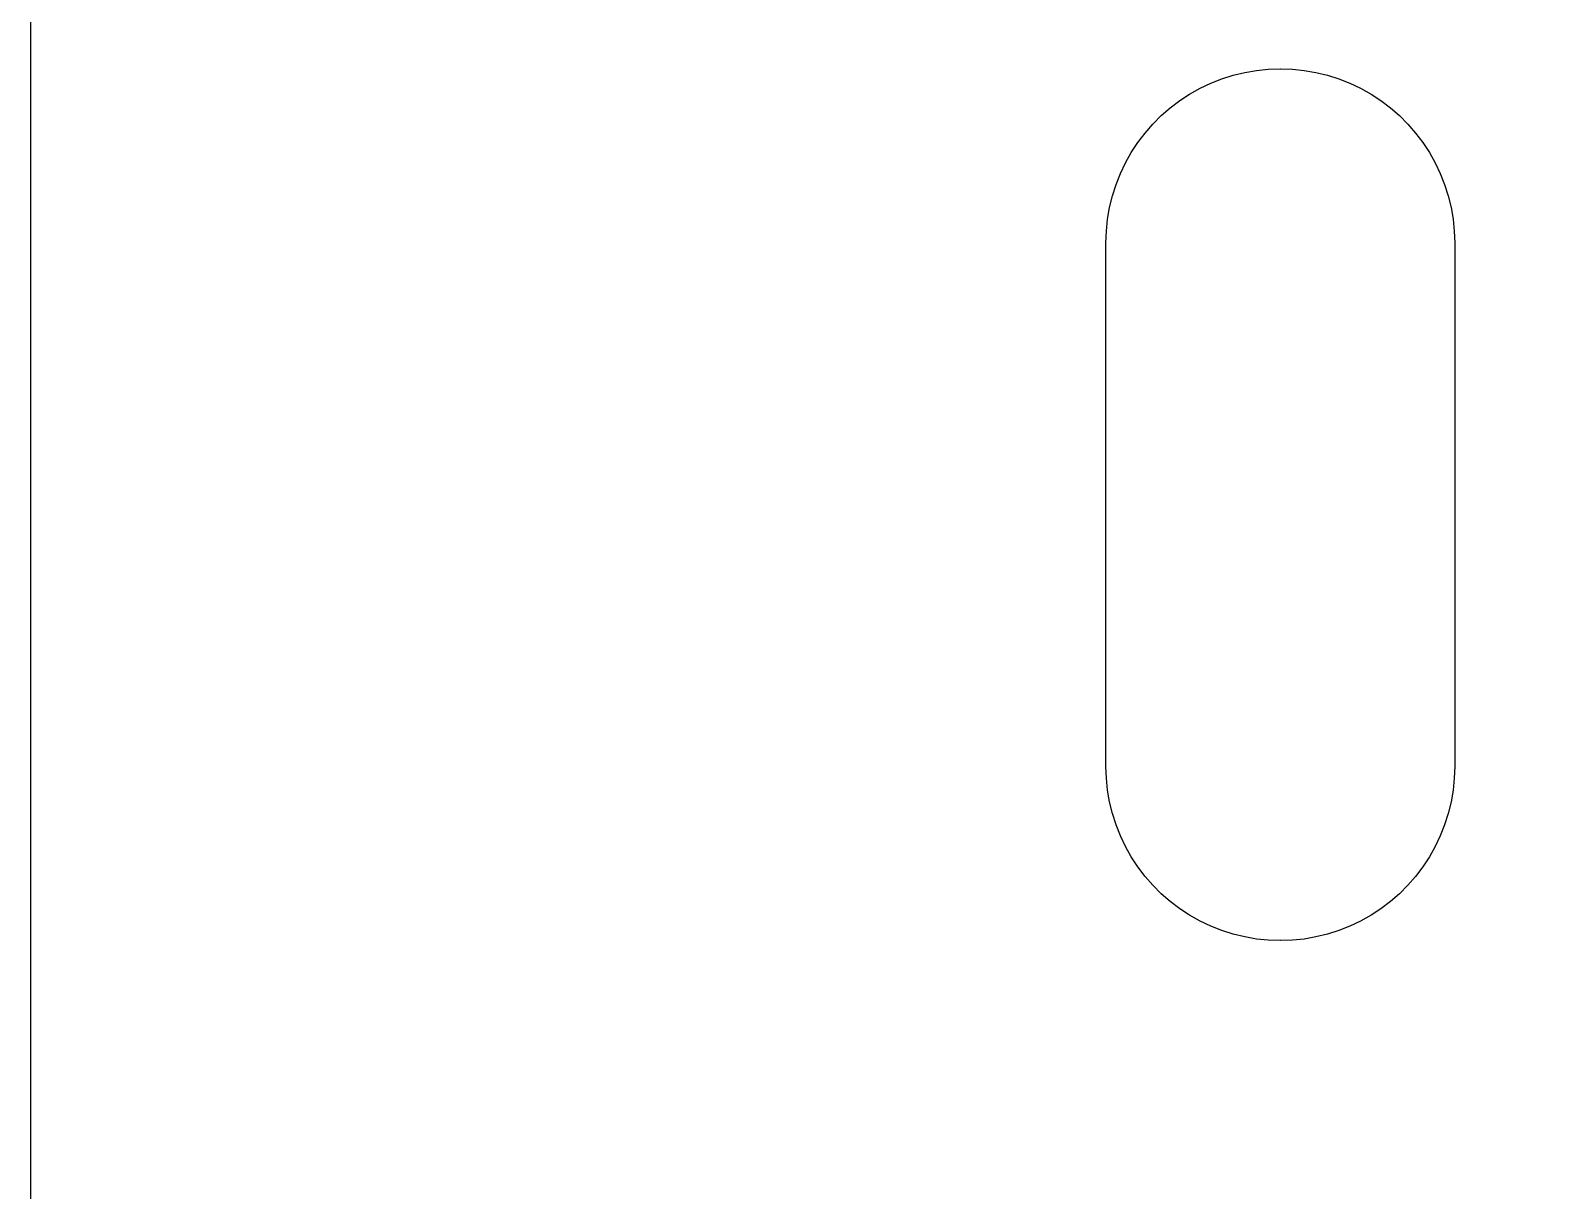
# Model space of a CAD drawing. Header units: metres. Extents: x -109 to 109, y -1 to 43.
# Drawn here: x -109 to -98.47, y 6.78 to 14.76 of the extents above; entities that cross this region are included whole.
import ezdxf

# ---------------------------------------------------------------- set-up
doc = ezdxf.new("R2010")
doc.units = ezdxf.units.M
doc.layers.add('CUT', color=1, linetype='Continuous')

msp = doc.modelspace()

# ---------------------------------------------------------------- linework, layer by layer
at = {"layer": 'CUT'}
for points in [[(-109, -1.2000000000000028), (109, -1.2000000000000028), (109, -1.2000000000000028), (109, 42.6), (109, 42.6), (-109, 42.6), (-109, 42.6), (-109, -1.2000000000000028)], [(-100.39900000000003, 8.5), (-100.40100000000007, 8.5), (-100.40100000000004, 8.500000000000012), (-100.48282265362428, 8.502795145740556), (-100.56426381226643, 8.511167550702451), (-100.64494375965015, 8.525078178868906), (-100.72448632861732, 8.54446217247), (-100.80252065499305, 8.569229154379546), (-100.87868290672569, 8.599263649494974), (-100.9526179802397, 8.634425623135565), (-101.02398115609252, 8.674551133948771), (-101.09243970621577, 8.719453098280493), (-101.15767444524698, 8.768922162445413), (-101.2193812187192, 8.82272767883054), (-101.2772723211695, 8.880618781280846), (-101.33107783755464, 8.942325554753074), (-101.38054690171955, 9.007560293784287), (-101.42544886605128, 9.076018843907528), (-101.46557437686448, 9.14738201976036), (-101.50073635050508, 9.221317093274369), (-101.53077084562051, 9.297479345007), (-101.55553782753005, 9.37551367138274), (-101.57492182113114, 9.455056240349904), (-101.5888324492976, 9.535736187733612), (-101.5972048542595, 9.61717734637577), (-101.60000000000004, 9.699000000000012), (-101.60000000000002, 9.699), (-101.60000000000002, 13.300999999999998), (-101.60000000000002, 13.300999999999988), (-101.59720485425949, 13.382822653624228), (-101.58883244929758, 13.464263812266386), (-101.57492182113113, 13.544943759650096), (-101.55553782753003, 13.624486328617259), (-101.5307708456205, 13.702520654993), (-101.50073635050506, 13.778682906725631), (-101.46557437686447, 13.85261798023964), (-101.42544886605127, 13.923981156092472), (-101.38054690171954, 13.992439706215713), (-101.33107783755463, 14.057674445246924), (-101.27727232116949, 14.119381218719154), (-101.21938121871919, 14.17727232116946), (-101.15767444524697, 14.231077837554587), (-101.09243970621576, 14.280546901719507), (-101.0239811560925, 14.325448866051227), (-100.95261798023968, 14.365574376864435), (-100.87868290672567, 14.400736350505026), (-100.80252065499303, 14.430770845620454), (-100.7244863286173, 14.45553782753), (-100.64494375965013, 14.474921821131092), (-100.56426381226642, 14.488832449297549), (-100.48282265362427, 14.497204854259444), (-100.40100000000002, 14.499999999999988), (-100.40100000000001, 14.5), (-100.39900000000003, 14.5), (-100.39900000000004, 14.499999999999943), (-100.3171773463758, 14.4972048542594), (-100.23573618773365, 14.488832449297504), (-100.15505624034994, 14.474921821131048), (-100.07551367138277, 14.455537827529955), (-99.99747934500704, 14.430770845620408), (-99.9213170932744, 14.400736350504982), (-99.84738201976039, 14.36557437686439), (-99.77601884390756, 14.325448866051183), (-99.70756029378431, 14.280546901719463), (-99.6423255547531, 14.231077837554542), (-99.58061878128088, 14.177272321169415), (-99.52272767883058, 14.11938121871911), (-99.46892216244544, 14.057674445246882), (-99.41945309828053, 13.992439706215668), (-99.3745511339488, 13.923981156092427), (-99.3344256231356, 13.852617980239595), (-99.299263649495, 13.778682906725587), (-99.26922915437957, 13.702520654992956), (-99.24446217247004, 13.624486328617216), (-99.22507817886894, 13.544943759650051), (-99.21116755070248, 13.464263812266344), (-99.20279514574058, 13.382822653624183), (-99.20000000000005, 13.300999999999943), (-99.20000000000005, 13.300999999999998), (-99.20000000000005, 9.699), (-99.20000000000003, 9.699000000000126), (-99.20279514574057, 9.617177346375886), (-99.21116755070247, 9.535736187733727), (-99.22507817886893, 9.455056240350018), (-99.24446217247002, 9.375513671382855), (-99.26922915437956, 9.297479345007114), (-99.29926364949499, 9.221317093274482), (-99.33442562313559, 9.147382019760474), (-99.37455113394878, 9.076018843907642), (-99.41945309828051, 9.007560293784401), (-99.46892216244542, 8.94232555475319), (-99.52272767883056, 8.88061878128096), (-99.58061878128086, 8.822727678830654), (-99.64232555475309, 8.768922162445527), (-99.7075602937843, 8.719453098280606), (-99.77601884390755, 8.674551133948887), (-99.84738201976037, 8.634425623135678), (-99.92131709327438, 8.599263649495088), (-99.99747934500702, 8.56922915437966), (-100.07551367138275, 8.544462172470114), (-100.15505624034992, 8.525078178869022), (-100.23573618773364, 8.511167550702565), (-100.31717734637579, 8.50279514574067), (-100.39900000000003, 8.500000000000126)]]:
    msp.add_lwpolyline(points, close=True, dxfattribs=at)

doc.saveas('drawing.dxf')
